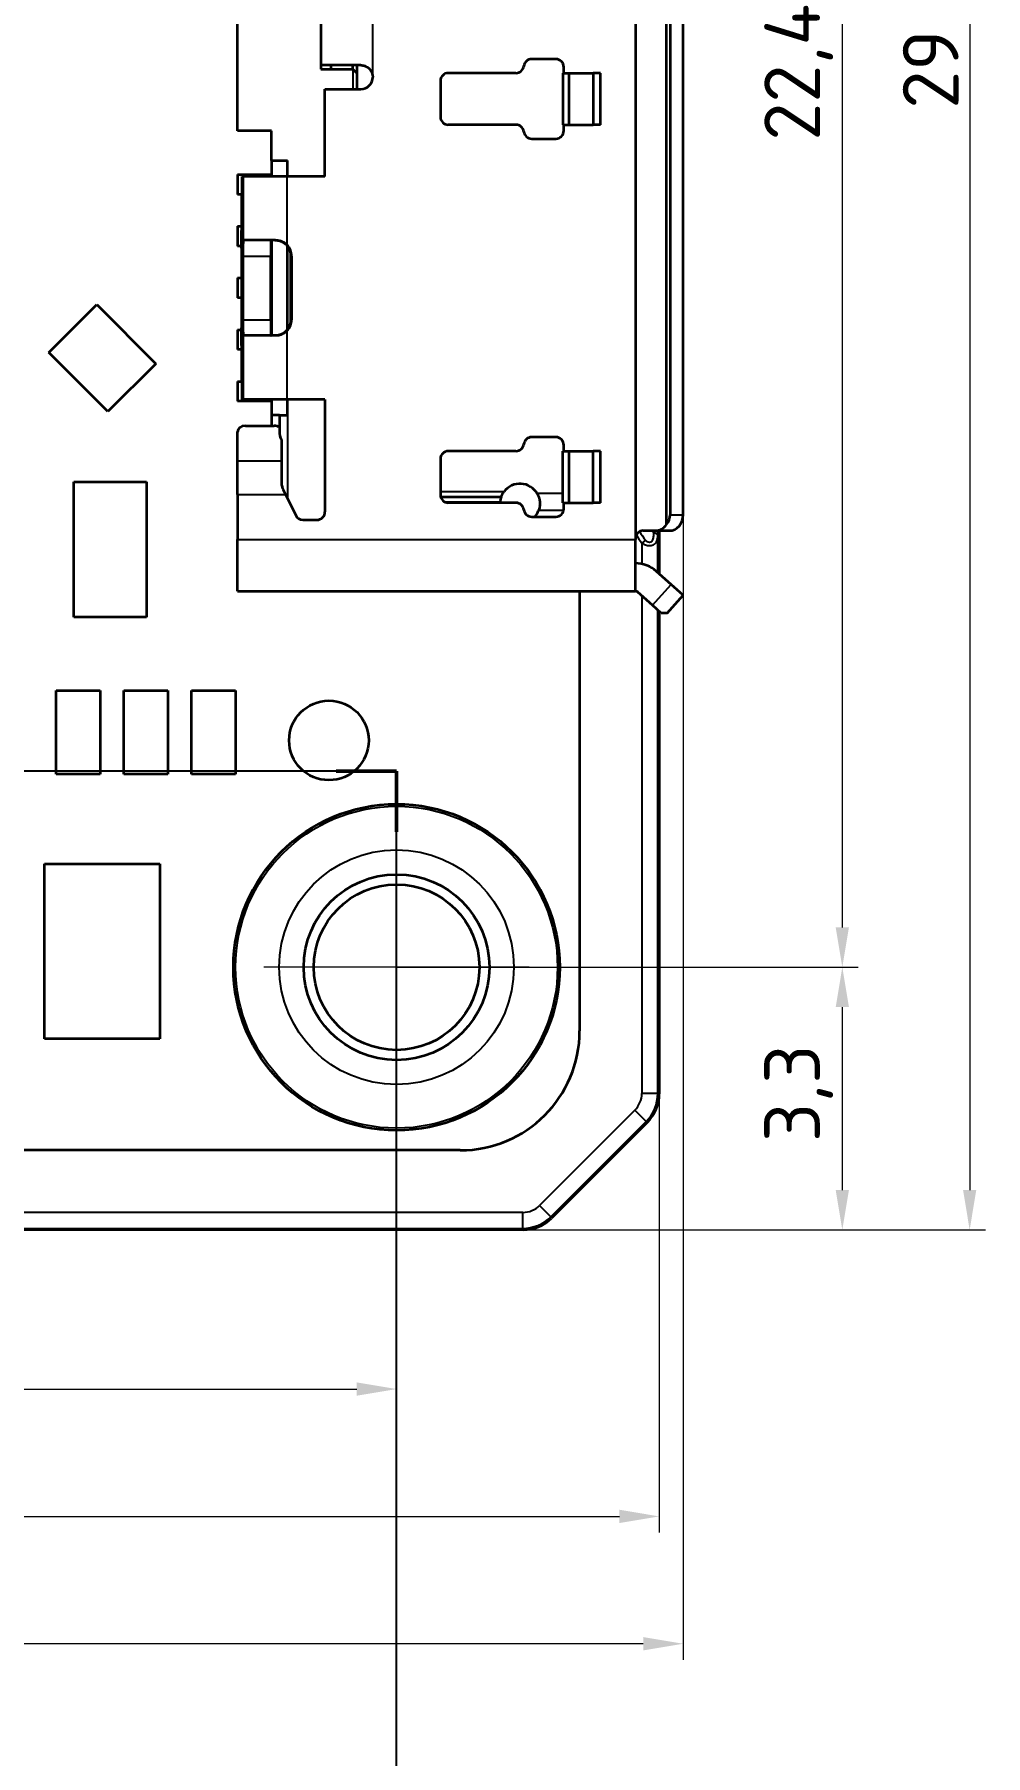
# Model space of a CAD drawing. Header units: millimetres. Extents: x 0 to 119, y 0 to 84.
# Drawn here: x 31.27 to 43.22, y 39.02 to 60.65 of the extents above; entities that cross this region are included whole.
import ezdxf

# ---------------------------------------------------------------- set-up
doc = ezdxf.new("R2010")
doc.units = ezdxf.units.MM
doc.header["$LTSCALE"] = 0.2
for name, color, linetype, lineweight in [('Bemaßung (ISO)', 7, 'Continuous', 18), ('Mittelpunktmarkierung (ISO)', 7, 'Continuous', 18), ('Schnittlinie (ISO)', 7, 'Continuous', 25), ('Sichtbar (ISO)', 7, 'Continuous', 35), ('Sichtbar schmal (ISO)', 7, 'Continuous', 25)]:
    doc.layers.add(name, color=color, linetype=linetype, lineweight=lineweight)
doc.styles.add('Notiztext (DIN)', font='isocpeur.ttf')
doc.dimstyles.new('Standard (DIN)', dxfattribs={"dimscale": 0.2, "dimtxt": 3.5, "dimasz": 2.5, "dimexe": 1, "dimexo": 0, "dimgap": 0.7, "dimtad": 1, "dimtoh": 1, "dimrnd": 1e-08, "dimtxsty": 'Notiztext (DIN)', "dimcen": 0.09, "dimdle": 10, "dimclrd": 256, "dimclre": 256, "dimclrt": 256, "dimazin": 2, "dimtfac": 0.514286, "dimtdec": 4, "dimtmove": 0, "dimatfit": 3, "dimfxl": 1, "dimtolj": 1, "dimlwd": -1, "dimlwe": -1, "dimarcsym": 0})

# ---------------------------------------------------------------- blocks, each defined once
blk = doc.blocks.new('*D22')
at = {"layer": 'Bemaßung (ISO)', "transparency": 16777216}
for p, q in [((13.421, 47.387), (13.421, 43.427)), ((35.821, 47.261), (35.821, 43.427)), ((13.921, 43.627), (35.321, 43.627))]:
    blk.add_line(p, q, dxfattribs=at)
for points in [[(13.921, 43.711), (13.921, 43.544), (13.421, 43.627)], [(35.321, 43.711), (35.321, 43.544), (35.821, 43.627)]]:
    blk.add_solid(points, dxfattribs=at)
at = {"layer": 'Defpoints', "color": 0, "transparency": 16777216}
for p in [(13.421, 47.387), (35.821, 47.261), (35.821, 43.627)]:
    blk.add_point(p, dxfattribs=at)
at = {"layer": 'Bemaßung (ISO)', "transparency": 16777216, "insert": (23.804, 44.607), "char_height": 0.7, "attachment_point": 1, "style": 'Notiztext (DIN)'}
blk.add_mtext('\\A1;22,4', dxfattribs=at)
blk = doc.blocks.new('*D23')
at = {"layer": 'Bemaßung (ISO)', "transparency": 16777216}
for p, q in [((39.121, 47.335), (39.121, 41.827)), ((10.121, 46.827), (10.121, 41.827)), ((10.621, 42.027), (38.621, 42.027))]:
    blk.add_line(p, q, dxfattribs=at)
for points in [[(10.621, 42.111), (10.621, 41.944), (10.121, 42.027)], [(38.621, 42.111), (38.621, 41.944), (39.121, 42.027)]]:
    blk.add_solid(points, dxfattribs=at)
at = {"layer": 'Defpoints', "color": 0, "transparency": 16777216}
for p in [(39.121, 47.335), (10.121, 46.827), (39.121, 42.027)]:
    blk.add_point(p, dxfattribs=at)
at = {"layer": 'Bemaßung (ISO)', "transparency": 16777216, "insert": (24.207, 42.867), "char_height": 0.7, "attachment_point": 1, "style": 'Notiztext (DIN)'}
blk.add_mtext('\\A1;29', dxfattribs=at)
blk = doc.blocks.new('*D24')
at = {"layer": 'Bemaßung (ISO)', "transparency": 16777216}
for p, q in [((35.821, 71.327), (41.621, 71.327)), ((41.421, 70.827), (41.421, 49.427)), ((35.821, 48.927), (41.621, 48.927))]:
    blk.add_line(p, q, dxfattribs=at)
for points in [[(41.338, 70.827), (41.504, 70.827), (41.421, 71.327)], [(41.338, 49.427), (41.504, 49.427), (41.421, 48.927)]]:
    blk.add_solid(points, dxfattribs=at)
at = {"layer": 'Defpoints', "color": 0, "transparency": 16777216}
for p in [(35.821, 71.327), (35.821, 48.927), (41.421, 48.927)]:
    blk.add_point(p, dxfattribs=at)
at = {"layer": 'Bemaßung (ISO)', "transparency": 16777216, "insert": (40.441, 59.311), "char_height": 0.7, "attachment_point": 1, "rotation": 90, "style": 'Notiztext (DIN)'}
blk.add_mtext('\\A1;22,4', dxfattribs=at)
blk = doc.blocks.new('*D25')
at = {"layer": 'Bemaßung (ISO)', "transparency": 16777216}
for p, q in [((37.921, 74.627), (43.221, 74.627)), ((43.021, 74.127), (43.021, 46.127)), ((37.414, 45.627), (43.221, 45.627))]:
    blk.add_line(p, q, dxfattribs=at)
for points in [[(42.938, 74.127), (43.104, 74.127), (43.021, 74.627)], [(42.938, 46.127), (43.104, 46.127), (43.021, 45.627)]]:
    blk.add_solid(points, dxfattribs=at)
at = {"layer": 'Defpoints', "color": 0, "transparency": 16777216}
for p in [(37.921, 74.627), (37.414, 45.627), (43.021, 45.627)]:
    blk.add_point(p, dxfattribs=at)
at = {"layer": 'Bemaßung (ISO)', "transparency": 16777216, "insert": (42.181, 59.713), "char_height": 0.7, "attachment_point": 1, "rotation": 90, "style": 'Notiztext (DIN)'}
blk.add_mtext('\\A1;29', dxfattribs=at)
blk = doc.blocks.new('2DTransSchnitt0')
at = {"layer": 'Schnittlinie (ISO)', "linetype": 'Continuous'}
for p, q in [((179.1, 256.95), (123.2, 256.95)), ((179.1, 189.37), (179.1, 256.95))]:
    blk.add_line(p, q, dxfattribs=at)
at = {"layer": 'Schnittlinie (ISO)', "linetype": 'Continuous', "lineweight": 50}
for p, q in [((179.1, 256.95), (175.31, 256.95)), ((179.1, 253.15), (179.1, 256.95))]:
    blk.add_line(p, q, dxfattribs=at)
blk = doc.blocks.new('*D36')
at = {"layer": 'Bemaßung (ISO)', "transparency": 16777216}
for p, q in [((37.487, 48.927), (41.621, 48.927)), ((41.421, 48.427), (41.421, 46.127)), ((37.414, 45.627), (41.621, 45.627))]:
    blk.add_line(p, q, dxfattribs=at)
for points in [[(41.338, 48.427), (41.504, 48.427), (41.421, 48.927)], [(41.338, 46.127), (41.504, 46.127), (41.421, 45.627)]]:
    blk.add_solid(points, dxfattribs=at)
at = {"layer": 'Defpoints', "color": 0, "transparency": 16777216}
for p in [(37.487, 48.927), (37.414, 45.627), (41.421, 45.627)]:
    blk.add_point(p, dxfattribs=at)
at = {"layer": 'Bemaßung (ISO)', "transparency": 16777216, "insert": (40.441, 46.731), "char_height": 0.7, "attachment_point": 1, "rotation": 90, "style": 'Notiztext (DIN)'}
blk.add_mtext('\\A1;3,3', dxfattribs=at)
blk = doc.blocks.new('*D37')
at = {"layer": 'Bemaßung (ISO)', "transparency": 16777216}
for p, q in [((39.421, 54.612), (39.421, 40.227)), ((10.121, 46.827), (10.121, 40.227)), ((38.921, 40.427), (10.621, 40.427))]:
    blk.add_line(p, q, dxfattribs=at)
for points in [[(10.621, 40.511), (10.621, 40.344), (10.121, 40.427)], [(38.921, 40.511), (38.921, 40.344), (39.421, 40.427)]]:
    blk.add_solid(points, dxfattribs=at)
at = {"layer": 'Defpoints', "color": 0, "transparency": 16777216}
for p in [(39.421, 54.612), (10.121, 46.827), (10.121, 40.427)]:
    blk.add_point(p, dxfattribs=at)
at = {"layer": 'Bemaßung (ISO)', "transparency": 16777216, "insert": (23.985, 41.407), "char_height": 0.7, "attachment_point": 1, "style": 'Notiztext (DIN)'}
blk.add_mtext('\\A1;29,3', dxfattribs=at)

msp = doc.modelspace()

# ---------------------------------------------------------------- linework, layer by layer
at = {"layer": 'Mittelpunktmarkierung (ISO)', "linetype": 'Continuous'}
for p, q in [((35.821, 50.593), (35.821, 47.261)), ((37.487, 48.927), (34.155, 48.927))]:
    msp.add_line(p, q, dxfattribs=at)
at = {"layer": 'Sichtbar (ISO)'}
for p, q in [((38.821, 65.942), (38.821, 54.312)), ((39.211, 54.491), (39.211, 65.763)), ((39.258, 65.642), (39.258, 54.612)), ((39.421, 54.612), (39.421, 65.642)), ((33.821, 59.437), (33.821, 62.012)), ((34.871, 61.312), (34.871, 60.212)), ((37.821, 60.337), (37.519, 60.337)), ((35.371, 60.26), (34.871, 60.26)), ((34.871, 60.212), (35.271, 60.212)), ((35.001, 60.212), (35.001, 60.26)), ((35.271, 60.212), (35.271, 60.26)), ((35.321, 60.162), (35.271, 60.212)), ((35.321, 60.26), (35.321, 60.162)), ((35.321, 60.162), (35.321, 59.96)), ((37.321, 60.162), (36.471, 60.162)), ((37.911, 60.162), (37.911, 59.512)), ((37.911, 60.162), (37.99, 60.162)), ((37.921, 60.162), (37.921, 60.237)), ((37.99, 59.512), (37.99, 60.162)), ((37.99, 60.162), (38.289, 60.162)), ((38.381, 60.162), (38.289, 60.162)), ((38.289, 60.162), (38.289, 59.512)), ((38.381, 59.512), (38.381, 60.162)), ((34.921, 58.862), (34.921, 59.96)), ((34.921, 59.96), (35.371, 59.96)), ((36.371, 60.062), (36.371, 59.612)), ((37.321, 59.512), (36.471, 59.512)), ((37.911, 59.512), (37.99, 59.512)), ((37.921, 59.437), (37.921, 59.512)), ((37.99, 59.512), (38.289, 59.512)), ((38.381, 59.512), (38.289, 59.512)), ((34.251, 59.437), (33.821, 59.437)), ((34.251, 59.062), (34.251, 59.437)), ((37.519, 59.337), (37.821, 59.337)), ((34.251, 59.062), (34.451, 59.062)), ((34.251, 59.062), (34.251, 58.862)), ((34.451, 58.862), (34.451, 59.062)), ((33.821, 58.887), (33.821, 58.637)), ((33.821, 58.887), (34.251, 58.887)), ((33.871, 57.962), (33.882, 58.862)), ((33.882, 58.862), (33.897, 58.862)), ((34.447, 58.862), (33.897, 58.862)), ((34.921, 58.862), (34.447, 58.862)), ((33.879, 58.637), (33.821, 58.637)), ((33.821, 58.237), (33.874, 58.237)), ((33.821, 58.237), (33.821, 57.987)), ((33.871, 57.987), (33.821, 57.987)), ((33.871, 57.962), (33.871, 56.962)), ((33.897, 58.062), (33.894, 58.062)), ((34.3, 58.062), (33.897, 58.062)), ((34.251, 57.987), (34.241, 57.987)), ((34.251, 58.062), (34.251, 56.862)), ((34.451, 56.939), (34.451, 57.986)), ((33.89, 57.862), (33.89, 57.062)), ((34.24, 57.062), (34.24, 57.862)), ((34.493, 57.062), (34.493, 57.862)), ((34.501, 57.862), (34.501, 57.062)), ((33.821, 57.587), (33.821, 57.337)), ((33.821, 57.587), (33.871, 57.587)), ((34.24, 57.587), (34.251, 57.587)), ((33.871, 57.337), (33.821, 57.337)), ((34.251, 57.337), (34.24, 57.337)), ((31.452, 56.651), (32.053, 57.252)), ((32.053, 57.252), (32.795, 56.509)), ((33.821, 56.937), (33.871, 56.937)), ((33.821, 56.937), (33.821, 56.687)), ((33.882, 56.062), (33.871, 56.962)), ((34.241, 56.937), (34.251, 56.937)), ((33.874, 56.687), (33.821, 56.687)), ((33.894, 56.862), (33.897, 56.862)), ((34.3, 56.862), (33.897, 56.862)), ((32.194, 55.908), (31.452, 56.651)), ((32.795, 56.509), (32.194, 55.908)), ((33.821, 56.287), (33.879, 56.287)), ((33.821, 56.287), (33.821, 56.037)), ((34.251, 56.037), (33.821, 56.037)), ((33.882, 56.062), (33.897, 56.062)), ((34.447, 56.062), (33.897, 56.062)), ((34.251, 56.062), (34.251, 55.862)), ((34.921, 56.062), (34.447, 56.062)), ((34.451, 55.862), (34.451, 56.062)), ((34.921, 56.062), (34.921, 54.648)), ((34.351, 55.862), (34.251, 55.862)), ((34.251, 55.862), (34.251, 55.73)), ((34.351, 55.862), (34.451, 55.862)), ((34.351, 55.862), (34.351, 55.632)), ((33.821, 55.29), (33.821, 55.654)), ((33.921, 55.73), (34.281, 55.73)), ((37.821, 55.587), (37.519, 55.587)), ((34.381, 55.29), (34.381, 55.549)), ((37.321, 55.412), (36.471, 55.412)), ((37.911, 54.762), (37.911, 55.412)), ((37.911, 55.412), (37.99, 55.412)), ((37.921, 55.412), (37.921, 55.487)), ((37.99, 54.762), (37.99, 55.412)), ((37.99, 55.412), (38.289, 55.412)), ((38.381, 55.412), (38.289, 55.412)), ((38.289, 54.762), (38.289, 55.412)), ((38.381, 54.762), (38.381, 55.412)), ((33.821, 54.867), (33.821, 55.29)), ((34.381, 54.978), (34.381, 55.29)), ((36.371, 55.312), (36.371, 54.862)), ((31.764, 55.027), (32.677, 55.027)), ((31.764, 53.327), (31.764, 55.027)), ((32.677, 55.027), (32.677, 53.327)), ((34.391, 54.933), (34.424, 54.867)), ((33.821, 54.867), (33.821, 54.302)), ((34.424, 54.867), (34.554, 54.606)), ((37.321, 54.762), (36.471, 54.762)), ((37.911, 54.762), (37.99, 54.762)), ((37.921, 54.687), (37.921, 54.762)), ((37.99, 54.762), (38.289, 54.762)), ((38.381, 54.762), (38.289, 54.762)), ((34.642, 54.55), (34.819, 54.548)), ((37.519, 54.587), (37.821, 54.587)), ((33.821, 53.652), (33.821, 54.302)), ((38.821, 54.312), (38.821, 54.302)), ((38.821, 53.652), (38.821, 54.302)), ((38.921, 54.412), (39.073, 54.412)), ((39.073, 54.412), (39.248, 54.412)), ((39.121, 54.412), (39.121, 53.871)), ((39.272, 53.736), (39.088, 53.901)), ((33.821, 53.652), (38.821, 53.652)), ((38.121, 53.652), (38.121, 48.127)), ((39.038, 53.475), (38.854, 53.64)), ((39.421, 53.602), (39.272, 53.736)), ((39.147, 53.377), (39.038, 53.475)), ((39.22, 53.377), (39.421, 53.602)), ((32.677, 53.327), (31.764, 53.327)), ((39.121, 53.401), (39.121, 47.335)), ((39.22, 53.377), (39.147, 53.377)), ((31.546, 51.352), (31.546, 52.402)), ((31.546, 52.402), (32.096, 52.402)), ((32.096, 52.402), (32.096, 51.352)), ((32.396, 51.352), (32.396, 52.402)), ((32.396, 52.402), (32.946, 52.402)), ((32.946, 52.402), (32.946, 51.352)), ((33.246, 51.352), (33.246, 52.402)), ((33.246, 52.402), (33.796, 52.402)), ((33.796, 52.402), (33.796, 51.352)), ((32.096, 51.352), (31.546, 51.352)), ((32.946, 51.352), (32.396, 51.352)), ((33.796, 51.352), (33.246, 51.352)), ((31.396, 50.227), (32.846, 50.227)), ((31.396, 48.027), (31.396, 50.227)), ((32.846, 50.227), (32.846, 48.027)), ((32.846, 48.027), (31.396, 48.027)), ((38.974, 46.981), (37.767, 45.774)), ((36.621, 46.627), (20.256, 46.627)), ((37.414, 45.627), (11.321, 45.627))]:
    msp.add_line(p, q, dxfattribs=at)
for centre, radius in [((34.971, 51.777), 0.5), ((35.821, 48.927), 2.05), ((35.821, 48.927), 1.166), ((35.821, 48.927), 1.04)]:
    msp.add_circle(centre, radius, dxfattribs=at)
for centre, radius, start, end in [((37.519, 60.237), 0.1, 90, 172.8192), ((37.821, 60.237), 0.1, 0, 90), ((36.471, 60.062), 0.1, 90, 180), ((37.321, 60.262), 0.1, 270, 352.8192), ((35.371, 60.11), 0.15, 270, 0), ((36.471, 59.612), 0.1, 180, 270), ((37.321, 59.412), 0.1, 7.1808, 90), ((37.519, 59.437), 0.1, 187.1808, 270), ((37.821, 59.437), 0.1, 270, 0), ((37.519, 55.487), 0.1, 90, 172.8192), ((37.821, 55.487), 0.1, 0, 90), ((36.471, 55.312), 0.1, 90, 180), ((37.321, 55.512), 0.1, 270, 352.8192), ((37.371, 54.752), 0.25, 29.8054, 143.1301), ((36.471, 54.862), 0.1, 180, 270), ((37.371, 54.752), 0.25, 176.1774, 177.7076), ((37.371, 54.752), 0.25, 158.8998, 162.1415), ((37.321, 54.662), 0.1, 7.1808, 90), ((34.643, 54.65), 0.1, 206.3831, 269.0989), ((34.821, 54.648), 0.1, 269.0989, 0), ((37.519, 54.687), 0.1, 187.1808, 270), ((37.371, 54.752), 0.25, 318.7001, 339.4226), ((37.821, 54.687), 0.1, 270, 0), ((38.921, 54.312), 0.1, 90, 180), ((38.821, 53.602), 0.4, 48.1897, 90), ((38.821, 53.602), 0.05, 48.1897, 90), ((36.621, 48.127), 1.5, 270, 0)]:
    msp.add_arc(centre, radius, start, end, dxfattribs=at)
for centre, major_axis, ratio, start_param, end_param in [((33.894, 57.862), (0, 0.2), 0.021424, 0, 1.570796), ((34.244, 57.862), (0, 0.2), 0.021424, 0, 1.570796), ((34.301, 57.862), (-0.2, 0), 0.99977, 3.141593, 3.895025), ((34.293, 57.862), (-0.2, 0), 0.99977, 3.804785, 3.838491), ((34.293, 57.862), (0.2, 0), 0.99977, 0, 0.663193), ((33.894, 57.062), (0, -0.2), 0.021424, 4.712389, 6.283185), ((34.244, 57.062), (0, -0.2), 0.021424, 4.712389, 6.283185), ((34.301, 57.062), (-0.2, 0), 0.99977, 2.388161, 3.141593), ((34.293, 57.062), (-0.2, 0), 0.99977, 2.444694, 2.4784), ((34.293, 57.062), (0.2, 0), 0.99977, 5.619993, 6.283185), ((33.921, 55.654), (-0.1, 0), 0.758991, 4.712389, 6.283185), ((34.281, 55.654), (0.1, 0), 0.758991, 0.795399, 1.570796), ((34.451, 55.632), (0, -0.117), 0.857851, 4.712389, 5.507788), ((39.027, 54.612), (-0.231, 0), 0.866025, 2.491886, 3.141593), ((39.248, 54.612), (0, -0.2), 0.866025, 0, 1.570796), ((39.073, 54.612), (0, -0.2), 0.866025, 0, 0.92109), ((38.621, 47.335), (0.462, -0.191), 0.999599, 5.890628, 6.675742), ((37.414, 46.128), (0.191, -0.462), 0.999599, 5.890628, 6.675742)]:
    msp.add_ellipse(centre, major_axis=major_axis, ratio=ratio, start_param=start_param, end_param=end_param, dxfattribs=at)
for points, knots in [([(35.371, 60.26), (35.375, 60.26), (35.378, 60.26), (35.382, 60.26), (35.387, 60.26), (35.391, 60.259), (35.395, 60.258), (35.397, 60.258), (35.398, 60.258), (35.4, 60.257), (35.402, 60.257), (35.404, 60.257), (35.405, 60.256), (35.408, 60.256), (35.41, 60.255), (35.412, 60.254), (35.413, 60.254), (35.413, 60.254), (35.414, 60.254), (35.415, 60.254), (35.415, 60.254), (35.416, 60.253), (35.418, 60.253), (35.42, 60.252), (35.422, 60.251), (35.424, 60.251), (35.426, 60.25), (35.428, 60.249), (35.43, 60.248), (35.432, 60.247), (35.434, 60.246), (35.436, 60.245), (35.437, 60.245), (35.439, 60.244), (35.44, 60.244), (35.44, 60.243), (35.441, 60.243), (35.442, 60.242), (35.444, 60.241), (35.445, 60.241), (35.447, 60.24), (35.448, 60.239), (35.449, 60.238), (35.451, 60.237), (35.452, 60.236), (35.454, 60.235), (35.456, 60.234), (35.458, 60.233), (35.46, 60.231), (35.461, 60.23), (35.463, 60.229), (35.464, 60.228), (35.465, 60.227), (35.465, 60.227), (35.466, 60.227), (35.466, 60.226), (35.467, 60.225), (35.468, 60.225), (35.469, 60.224), (35.471, 60.222), (35.472, 60.221), (35.474, 60.219), (35.475, 60.218), (35.477, 60.217), (35.478, 60.215), (35.48, 60.213), (35.482, 60.211), (35.483, 60.21), (35.484, 60.209), (35.485, 60.207), (35.486, 60.207), (35.486, 60.206), (35.487, 60.206), (35.488, 60.205), (35.488, 60.203), (35.489, 60.202), (35.49, 60.201), (35.491, 60.2), (35.492, 60.198), (35.493, 60.197), (35.494, 60.195), (35.495, 60.194), (35.497, 60.192), (35.498, 60.19), (35.499, 60.188), (35.5, 60.186), (35.501, 60.185), (35.502, 60.183), (35.502, 60.183), (35.503, 60.182), (35.503, 60.181), (35.504, 60.18), (35.505, 60.178), (35.505, 60.177), (35.506, 60.176), (35.507, 60.174), (35.507, 60.172), (35.508, 60.171), (35.509, 60.169), (35.509, 60.168), (35.51, 60.166), (35.511, 60.163), (35.512, 60.161), (35.512, 60.16), (35.513, 60.159), (35.513, 60.157), (35.514, 60.156), (35.514, 60.155), (35.514, 60.154), (35.515, 60.152), (35.516, 60.149), (35.516, 60.147), (35.517, 60.145), (35.517, 60.144), (35.517, 60.142), (35.518, 60.141), (35.518, 60.141), (35.518, 60.14), (35.518, 60.138), (35.519, 60.136), (35.519, 60.134), (35.519, 60.133), (35.519, 60.131), (35.52, 60.13), (35.52, 60.128), (35.52, 60.127), (35.52, 60.125), (35.52, 60.123), (35.521, 60.12), (35.521, 60.118), (35.521, 60.115), (35.521, 60.113), (35.521, 60.11)], [0, 0, 0, 0, 0.0116757, 0.0116757, 0.0116757, 0.0249834, 0.0249834, 0.0249834, 0.0296877, 0.0296877, 0.0296877, 0.0356609, 0.0356609, 0.0356609, 0.0429966, 0.0429966, 0.0429966, 0.0444574, 0.0444574, 0.0444574, 0.0469241, 0.0469241, 0.0469241, 0.0531174, 0.0531174, 0.0531174, 0.0593107, 0.0593107, 0.0593107, 0.0667474, 0.0667474, 0.0667474, 0.0718549, 0.0718549, 0.0718549, 0.0741841, 0.0741841, 0.0741841, 0.0788245, 0.0788245, 0.0788245, 0.0839124, 0.0839124, 0.0839124, 0.0890002, 0.0890002, 0.0890002, 0.0963864, 0.0963864, 0.0963864, 0.1023327, 0.1023327, 0.1023327, 0.1037726, 0.1037726, 0.1037726, 0.1066686, 0.1066686, 0.1066686, 0.1126482, 0.1126482, 0.1126482, 0.1186277, 0.1186277, 0.1186277, 0.1260641, 0.1260641, 0.1260641, 0.1312674, 0.1312674, 0.1312674, 0.1335004, 0.1335004, 0.1335004, 0.1379484, 0.1379484, 0.1379484, 0.1431309, 0.1431309, 0.1431309, 0.1483134, 0.1483134, 0.1483134, 0.1556958, 0.1556958, 0.1556958, 0.1606993, 0.1606993, 0.1606993, 0.1630782, 0.1630782, 0.1630782, 0.1678522, 0.1678522, 0.1678522, 0.1728726, 0.1728726, 0.1728726, 0.177893, 0.177893, 0.177893, 0.1852913, 0.1852913, 0.1852913, 0.1889905, 0.1889905, 0.1889905, 0.1926896, 0.1926896, 0.1926896, 0.2000678, 0.2000678, 0.2000678, 0.204653, 0.204653, 0.204653, 0.207446, 0.207446, 0.207446, 0.213046, 0.213046, 0.213046, 0.2176427, 0.2176427, 0.2176427, 0.2222395, 0.2222395, 0.2222395, 0.2296236, 0.2296236, 0.2296236, 0.2370076, 0.2370076, 0.2370076, 0.2370076]), ([(34.292, 58.062), (34.296, 58.062), (34.302, 58.062), (34.307, 58.062), (34.313, 58.061), (34.32, 58.061), (34.327, 58.059), (34.33, 58.059), (34.332, 58.059), (34.334, 58.058), (34.335, 58.058), (34.336, 58.058), (34.337, 58.057), (34.338, 58.057), (34.339, 58.057), (34.34, 58.057), (34.343, 58.056), (34.345, 58.055), (34.348, 58.055), (34.35, 58.054), (34.353, 58.053), (34.355, 58.052), (34.356, 58.052), (34.357, 58.052), (34.358, 58.051), (34.359, 58.051), (34.36, 58.051), (34.361, 58.05), (34.362, 58.05), (34.364, 58.05), (34.365, 58.049), (34.366, 58.049), (34.368, 58.048), (34.369, 58.048), (34.372, 58.046), (34.376, 58.045), (34.379, 58.043), (34.382, 58.041), (34.385, 58.04), (34.388, 58.038), (34.389, 58.038), (34.389, 58.038), (34.39, 58.037), (34.391, 58.037), (34.391, 58.037), (34.392, 58.036), (34.395, 58.035), (34.398, 58.033), (34.4, 58.031), (34.404, 58.029), (34.407, 58.027), (34.409, 58.025), (34.41, 58.025), (34.41, 58.025), (34.411, 58.024), (34.411, 58.024), (34.412, 58.023), (34.413, 58.023), (34.417, 58.02), (34.421, 58.016), (34.425, 58.013), (34.427, 58.011), (34.428, 58.01), (34.43, 58.009), (34.431, 58.007), (34.433, 58.006), (34.434, 58.004), (34.439, 58), (34.443, 57.996), (34.447, 57.991)], [0, 0, 0, 0, 0.022817, 0.022817, 0.022817, 0.0495672, 0.0495672, 0.0495672, 0.0582599, 0.0582599, 0.0582599, 0.0619537, 0.0619537, 0.0619537, 0.0656594, 0.0656594, 0.0656594, 0.0743803, 0.0743803, 0.0743803, 0.083388, 0.083388, 0.083388, 0.0868029, 0.0868029, 0.0868029, 0.0902059, 0.0902059, 0.0902059, 0.094694, 0.094694, 0.094694, 0.0991821, 0.0991821, 0.0991821, 0.1115513, 0.1115513, 0.1115513, 0.1216945, 0.1216945, 0.1216945, 0.1239204, 0.1239204, 0.1239204, 0.1261562, 0.1261562, 0.1261562, 0.1363444, 0.1363444, 0.1363444, 0.1473604, 0.1473604, 0.1473604, 0.1487675, 0.1487675, 0.1487675, 0.151568, 0.151568, 0.151568, 0.1676167, 0.1676167, 0.1676167, 0.1734935, 0.1734935, 0.1734935, 0.18014, 0.18014, 0.18014, 0.1982906, 0.1982906, 0.1982906, 0.1982906]), ([(34.3, 58.062), (34.306, 58.062), (34.311, 58.062), (34.317, 58.062), (34.324, 58.061), (34.331, 58.06), (34.338, 58.059), (34.339, 58.059), (34.34, 58.059), (34.34, 58.058), (34.341, 58.058), (34.343, 58.058), (34.344, 58.058), (34.349, 58.057), (34.354, 58.055), (34.359, 58.054), (34.359, 58.054), (34.36, 58.054), (34.36, 58.053), (34.361, 58.053), (34.361, 58.053), (34.362, 58.053), (34.365, 58.052), (34.369, 58.051), (34.372, 58.049), (34.374, 58.048), (34.377, 58.047), (34.379, 58.046), (34.382, 58.045), (34.385, 58.044), (34.387, 58.043), (34.39, 58.041), (34.393, 58.04), (34.396, 58.038), (34.397, 58.038), (34.397, 58.038), (34.398, 58.037), (34.399, 58.037), (34.4, 58.036), (34.401, 58.036), (34.406, 58.033), (34.411, 58.03), (34.415, 58.026), (34.42, 58.023), (34.425, 58.019), (34.43, 58.015), (34.431, 58.015), (34.431, 58.014), (34.432, 58.014), (34.432, 58.013), (34.433, 58.013), (34.433, 58.012), (34.438, 58.008), (34.442, 58.004), (34.447, 57.999)], [0, 0, 0, 0, 0.0168768, 0.0168768, 0.0168768, 0.0388075, 0.0388075, 0.0388075, 0.0414857, 0.0414857, 0.0414857, 0.0447689, 0.0447689, 0.0447689, 0.060465, 0.060465, 0.060465, 0.0621119, 0.0621119, 0.0621119, 0.0640815, 0.0640815, 0.0640815, 0.0748986, 0.0748986, 0.0748986, 0.0828548, 0.0828548, 0.0828548, 0.0916584, 0.0916584, 0.0916584, 0.1016022, 0.1016022, 0.1016022, 0.1036274, 0.1036274, 0.1036274, 0.107126, 0.107126, 0.107126, 0.1243036, 0.1243036, 0.1243036, 0.1427173, 0.1427173, 0.1427173, 0.1449585, 0.1449585, 0.1449585, 0.1472115, 0.1472115, 0.1472115, 0.1657228, 0.1657228, 0.1657228, 0.1657228]), ([(34.447, 56.934), (34.442, 56.928), (34.437, 56.923), (34.431, 56.918), (34.427, 56.914), (34.423, 56.911), (34.419, 56.907), (34.416, 56.905), (34.414, 56.903), (34.411, 56.901), (34.409, 56.899), (34.407, 56.898), (34.406, 56.897), (34.405, 56.896), (34.403, 56.896), (34.402, 56.895), (34.402, 56.895), (34.401, 56.894), (34.4, 56.894), (34.399, 56.893), (34.398, 56.892), (34.397, 56.891), (34.395, 56.89), (34.392, 56.889), (34.39, 56.888), (34.388, 56.886), (34.385, 56.885), (34.383, 56.884), (34.382, 56.883), (34.381, 56.883), (34.379, 56.882), (34.378, 56.882), (34.377, 56.881), (34.376, 56.881), (34.375, 56.88), (34.374, 56.879), (34.372, 56.879), (34.371, 56.878), (34.37, 56.878), (34.369, 56.877), (34.365, 56.876), (34.362, 56.875), (34.358, 56.873), (34.355, 56.872), (34.352, 56.872), (34.349, 56.871), (34.349, 56.871), (34.348, 56.87), (34.348, 56.87), (34.347, 56.87), (34.346, 56.87), (34.346, 56.87), (34.343, 56.869), (34.34, 56.868), (34.337, 56.868), (34.334, 56.867), (34.331, 56.866), (34.328, 56.866), (34.328, 56.866), (34.328, 56.866), (34.327, 56.866), (34.326, 56.865), (34.326, 56.865), (34.325, 56.865), (34.319, 56.864), (34.314, 56.864), (34.308, 56.863), (34.303, 56.863), (34.297, 56.862), (34.292, 56.862)], [0, 0, 0, 0, 0.0225075, 0.0225075, 0.0225075, 0.0383894, 0.0383894, 0.0383894, 0.0495882, 0.0495882, 0.0495882, 0.0557747, 0.0557747, 0.0557747, 0.0597317, 0.0597317, 0.0597317, 0.0619612, 0.0619612, 0.0619612, 0.0664382, 0.0664382, 0.0664382, 0.0743841, 0.0743841, 0.0743841, 0.0827853, 0.0827853, 0.0827853, 0.0868123, 0.0868123, 0.0868123, 0.0908274, 0.0908274, 0.0908274, 0.0950155, 0.0950155, 0.0950155, 0.0992037, 0.0992037, 0.0992037, 0.1115672, 0.1115672, 0.1115672, 0.1218069, 0.1218069, 0.1218069, 0.1239308, 0.1239308, 0.1239308, 0.1260638, 0.1260638, 0.1260638, 0.1363472, 0.1363472, 0.1363472, 0.1471718, 0.1471718, 0.1471718, 0.1487708, 0.1487708, 0.1487708, 0.1519545, 0.1519545, 0.1519545, 0.1735067, 0.1735067, 0.1735067, 0.1982904, 0.1982904, 0.1982904, 0.1982904]), ([(34.447, 56.926), (34.444, 56.923), (34.441, 56.92), (34.438, 56.917), (34.434, 56.913), (34.43, 56.909), (34.425, 56.906), (34.423, 56.904), (34.42, 56.902), (34.417, 56.9), (34.417, 56.899), (34.416, 56.899), (34.415, 56.899), (34.41, 56.895), (34.404, 56.891), (34.398, 56.888), (34.392, 56.885), (34.387, 56.882), (34.381, 56.879), (34.381, 56.879), (34.38, 56.879), (34.379, 56.879), (34.379, 56.878), (34.378, 56.878), (34.377, 56.878), (34.372, 56.875), (34.366, 56.873), (34.36, 56.872), (34.354, 56.87), (34.348, 56.868), (34.342, 56.867), (34.341, 56.867), (34.341, 56.867), (34.34, 56.866), (34.34, 56.866), (34.339, 56.866), (34.338, 56.866), (34.332, 56.865), (34.326, 56.864), (34.32, 56.863), (34.314, 56.863), (34.307, 56.862), (34.3, 56.862)], [0, 0, 0, 0, 0.0126878, 0.0126878, 0.0126878, 0.0288147, 0.0288147, 0.0288147, 0.039305, 0.039305, 0.039305, 0.0415213, 0.0415213, 0.0415213, 0.0622072, 0.0622072, 0.0622072, 0.080769, 0.080769, 0.080769, 0.0828613, 0.0828613, 0.0828613, 0.0849651, 0.0849651, 0.0849651, 0.1036299, 0.1036299, 0.1036299, 0.1224926, 0.1224926, 0.1224926, 0.1243947, 0.1243947, 0.1243947, 0.1262858, 0.1262858, 0.1262858, 0.1450394, 0.1450394, 0.1450394, 0.1657227, 0.1657227, 0.1657227, 0.1657227]), ([(34.381, 54.978), (34.381, 54.965), (34.383, 54.952), (34.389, 54.938), (34.39, 54.936), (34.391, 54.933)], [-0.045539, -0.045539, -0.045539, -0.045539, -0.041745951, -0.041745951, -0.041092949, -0.041092949, -0.041092949, -0.041092949]), ([(37.133, 54.829), (37.132, 54.826), (37.131, 54.822), (37.13, 54.818), (37.128, 54.813), (37.127, 54.807), (37.126, 54.801), (37.125, 54.799), (37.125, 54.796), (37.124, 54.793), (37.124, 54.791), (37.123, 54.788), (37.123, 54.785), (37.123, 54.784), (37.123, 54.783), (37.123, 54.781), (37.122, 54.781), (37.122, 54.78), (37.122, 54.779), (37.122, 54.777), (37.122, 54.775), (37.122, 54.773), (37.122, 54.772), (37.122, 54.771), (37.121, 54.769)], [0, 0, 0, 0, 0.01350479, 0.01350479, 0.01350479, 0.03276422, 0.03276422, 0.03276422, 0.0409545, 0.0409545, 0.0409545, 0.04914478, 0.04914478, 0.04914478, 0.05324726, 0.05324726, 0.05324726, 0.0552985, 0.0552985, 0.0552985, 0.06143868, 0.06143868, 0.06143868, 0.06552763, 0.06552763, 0.06552763, 0.06552763]), ([(37.138, 54.842), (37.139, 54.846), (37.141, 54.851), (37.143, 54.855), (37.143, 54.856), (37.144, 54.858), (37.145, 54.859), (37.146, 54.861), (37.146, 54.863), (37.147, 54.865), (37.148, 54.867), (37.15, 54.869), (37.151, 54.871), (37.151, 54.871), (37.151, 54.872), (37.151, 54.872), (37.152, 54.873), (37.152, 54.874), (37.153, 54.875), (37.155, 54.879), (37.158, 54.883), (37.161, 54.888), (37.164, 54.893), (37.167, 54.898), (37.171, 54.902)], [0, 0, 0, 0, 0.01567255, 0.01567255, 0.01567255, 0.02068847, 0.02068847, 0.02068847, 0.02729573, 0.02729573, 0.02729573, 0.034817, 0.034817, 0.034817, 0.03643099, 0.03643099, 0.03643099, 0.03964543, 0.03964543, 0.03964543, 0.05462497, 0.05462497, 0.05462497, 0.07284483, 0.07284483, 0.07284483, 0.07284483]), ([(37.588, 54.877), (37.59, 54.874), (37.592, 54.869), (37.594, 54.865), (37.596, 54.862), (37.598, 54.857), (37.6, 54.853), (37.602, 54.847), (37.604, 54.843), (37.606, 54.838), (37.608, 54.833), (37.609, 54.83), (37.61, 54.825), (37.611, 54.822), (37.613, 54.816), (37.614, 54.809), (37.616, 54.8), (37.617, 54.795), (37.618, 54.79), (37.619, 54.786), (37.619, 54.782), (37.619, 54.779), (37.62, 54.776), (37.62, 54.771), (37.621, 54.766), (37.621, 54.761), (37.621, 54.757), (37.621, 54.752), (37.621, 54.748), (37.621, 54.745), (37.621, 54.74), (37.62, 54.738), (37.62, 54.732), (37.619, 54.723), (37.618, 54.715), (37.614, 54.694), (37.61, 54.678), (37.605, 54.665)], [0, 0, 0, 0, 0.0102212, 0.0152018, 0.0152018, 0.0201717, 0.0303706, 0.0303706, 0.037965, 0.0455595, 0.0455595, 0.0531628, 0.0569644, 0.060766, 0.060766, 0.0759551, 0.0835497, 0.0911442, 0.0911442, 0.0987454, 0.102546, 0.1063466, 0.1063466, 0.1139387, 0.1215309, 0.1215309, 0.1297981, 0.1366979, 0.1366979, 0.143609, 0.1477494, 0.1518898, 0.1518898, 0.1670698, 0.1822498, 0.1822498, 0.243059, 0.243059, 0.243059, 0.243059])]:
    msp.add_open_spline(points, degree=3, knots=knots, dxfattribs=at)
at = {"layer": 'Sichtbar schmal (ISO)'}
for p, q in [((35.521, 60.11), (35.521, 61.41)), ((35.271, 60.212), (35.271, 59.96)), ((33.897, 58.062), (33.897, 58.862)), ((34.447, 57.999), (34.447, 58.862)), ((33.89, 57.862), (34.24, 57.862)), ((34.493, 57.862), (34.501, 57.862)), ((33.89, 57.062), (34.24, 57.062)), ((34.447, 56.062), (34.447, 56.926)), ((34.493, 57.062), (34.501, 57.062)), ((33.897, 56.062), (33.897, 56.862)), ((34.451, 55.862), (34.451, 54.813)), ((33.821, 55.29), (34.381, 55.29)), ((33.821, 54.867), (34.424, 54.867)), ((36.371, 54.902), (37.171, 54.902)), ((36.373, 54.842), (37.138, 54.842)), ((37.133, 54.829), (36.377, 54.829)), ((37.121, 54.769), (36.435, 54.769)), ((37.911, 54.877), (37.588, 54.877)), ((37.918, 54.665), (37.605, 54.665)), ((39.258, 54.612), (39.421, 54.612)), ((33.821, 54.302), (38.821, 54.302)), ((38.949, 54.293), (38.902, 54.257)), ((39.102, 53.887), (39.102, 54.357)), ((38.902, 54.257), (38.902, 53.994)), ((39.038, 53.475), (39.272, 53.736)), ((38.902, 53.597), (38.902, 47.342)), ((39.102, 47.342), (39.102, 53.418)), ((39.102, 47.342), (38.902, 47.342)), ((39.121, 47.335), (39.102, 47.342)), ((38.815, 47.13), (37.618, 45.934)), ((37.76, 45.792), (38.956, 46.989)), ((38.956, 46.989), (38.815, 47.13)), ((38.956, 46.989), (38.974, 46.981)), ((37.406, 45.846), (11.321, 45.846)), ((37.406, 45.646), (37.406, 45.846)), ((37.76, 45.792), (37.618, 45.934)), ((11.321, 45.646), (37.406, 45.646)), ((37.406, 45.646), (37.414, 45.627)), ((37.767, 45.774), (37.76, 45.792))]:
    msp.add_line(p, q, dxfattribs=at)
for radius in [2.022, 1.474]:
    msp.add_circle((35.821, 48.927), radius, dxfattribs=at)
for centre, major_axis, ratio, start_param, end_param in [((41.271, 54.717), (-2.541, 0), 0.5, 0.285857, 0.37127), ((41.271, 54.717), (-2.491, 0), 0.469894, 0.274576, 0.37127), ((38.965, 54.717), (0, -1.171), 0.076037, 1.283115, 1.307201), ((39.002, 54.357), (0.1, -0.0009), 0.327735, 0.027711, 1.073723), ((39.065, 54.717), (0, 1.271), 0.030701, 4.424708, 4.469975), ((38.602, 47.342), (0.277, -0.115), 0.999599, 5.890628, 6.675742), ((38.602, 47.342), (0.462, -0.191), 0.99992, 5.890628, 6.675742), ((37.406, 46.146), (0.115, -0.277), 0.999599, 5.890628, 6.675742), ((37.406, 46.146), (0.191, -0.462), 0.99992, 5.890628, 6.675742)]:
    msp.add_ellipse(centre, major_axis=major_axis, ratio=ratio, start_param=start_param, end_param=end_param, dxfattribs=at)
for points, knots in [([(38.902, 54.257), (38.91, 54.252), (38.918, 54.247), (38.94, 54.236), (38.955, 54.231), (38.993, 54.222), (39.017, 54.223), (39.056, 54.235), (39.069, 54.247), (39.09, 54.277), (39.096, 54.295), (39.101, 54.328), (39.102, 54.343), (39.102, 54.357)], [0, 0, 0, 0, 0.00178165, 0.00178165, 0.00463228, 0.00463228, 0.0083381, 0.0083381, 0.01315567, 0.01315567, 0.01941851, 0.01941851, 0.02396749, 0.02396749, 0.02396749, 0.02396749]), ([(39.05, 54.385), (39.05, 54.372), (39.049, 54.359), (39.046, 54.328), (39.043, 54.311), (39.032, 54.284), (39.025, 54.273), (39.006, 54.262), (38.994, 54.261), (38.975, 54.269), (38.967, 54.274), (38.957, 54.284), (38.953, 54.288), (38.949, 54.293)], [-0.02396749, -0.02396749, -0.02396749, -0.02396749, -0.01941851, -0.01941851, -0.01315567, -0.01315567, -0.0083381, -0.0083381, -0.00463228, -0.00463228, -0.00178165, -0.00178165, 0, 0, 0, 0])]:
    msp.add_open_spline(points, degree=3, knots=knots, dxfattribs=at)

# ---------------------------------------------------------------- block references
at = {"layer": 'Schnittlinie (ISO)', "xscale": 0.2, "yscale": 0.2, "zscale": 0.2}
msp.add_blockref('2DTransSchnitt0', (0, 0), dxfattribs=at)

# ---------------------------------------------------------------- dimensions: what is measured, and where the dimension line sits
at = {"layer": 'Bemaßung (ISO)'}
for base, p1, p2, angle, override, picture, middle in [((43.021, 45.627), (37.921, 74.627), (37.414, 45.627), 90, {"dimgap": 0.7, "dimtoh": 0, "dimdec": 1, "dimtol": 0, "dimlim": 0, "dimtp": 0, "dimtm": 0, "dimtdec": 4, "dimtofl": 0, "dimatfit": 1}, '*D25', (43.021, 60.133)), ((41.421, 48.927), (35.821, 71.327), (35.821, 48.927), 90, {"dimgap": 0.7, "dimtoh": 0, "dimdec": 2, "dimtol": 0, "dimlim": 0, "dimtp": 0, "dimtm": 0, "dimtdec": 4, "dimtofl": 0, "dimatfit": 1}, '*D24', (41.421, 60.133)), ((41.421, 45.627), (37.487, 48.927), (37.414, 45.627), 90, {"dimgap": 0.7, "dimtoh": 0, "dimdec": 2, "dimtol": 0, "dimlim": 0, "dimtp": 0, "dimtm": 0, "dimtdec": 4, "dimtofl": 0, "dimatfit": 1}, '*D36', (41.421, 47.273)), ((35.821, 43.627), (13.421, 47.387), (35.821, 47.261), 180, {"dimgap": 0.7, "dimtoh": 0, "dimdec": 2, "dimtol": 0, "dimlim": 0, "dimtp": 0, "dimtm": 0, "dimtdec": 4, "dimtofl": 0, "dimatfit": 1}, '*D22', (24.627, 43.627)), ((39.121, 42.027), (10.121, 46.827), (39.121, 47.335), 180, {"dimgap": 0.7, "dimtoh": 0, "dimdec": 1, "dimtol": 0, "dimlim": 0, "dimtp": 0, "dimtm": 0, "dimtdec": 4, "dimtofl": 0, "dimatfit": 1}, '*D23', (24.627, 42.027))]:
    dim = msp.add_linear_dim(base=base, p1=p1, p2=p2, angle=angle, dimstyle='Standard (DIN)', override=override, dxfattribs=at)
    dim.commit()
    dim.dimension.update_dxf_attribs({"geometry": picture, "text_midpoint": middle, "dimtype": 160})
dim = msp.add_linear_dim(base=(10.121, 40.427), p1=(39.421, 54.612), p2=(10.121, 46.827), dimstyle='Standard (DIN)', override={"dimgap": 0.7, "dimtoh": 0, "dimdec": 2, "dimtol": 0, "dimlim": 0, "dimtp": 0, "dimtm": 0, "dimtdec": 4, "dimtofl": 0, "dimatfit": 1}, dxfattribs=at)
dim.commit()
dim.dimension.update_dxf_attribs({"geometry": '*D37', "text_midpoint": (24.773, 40.427), "dimtype": 160})

doc.saveas('drawing.dxf')
